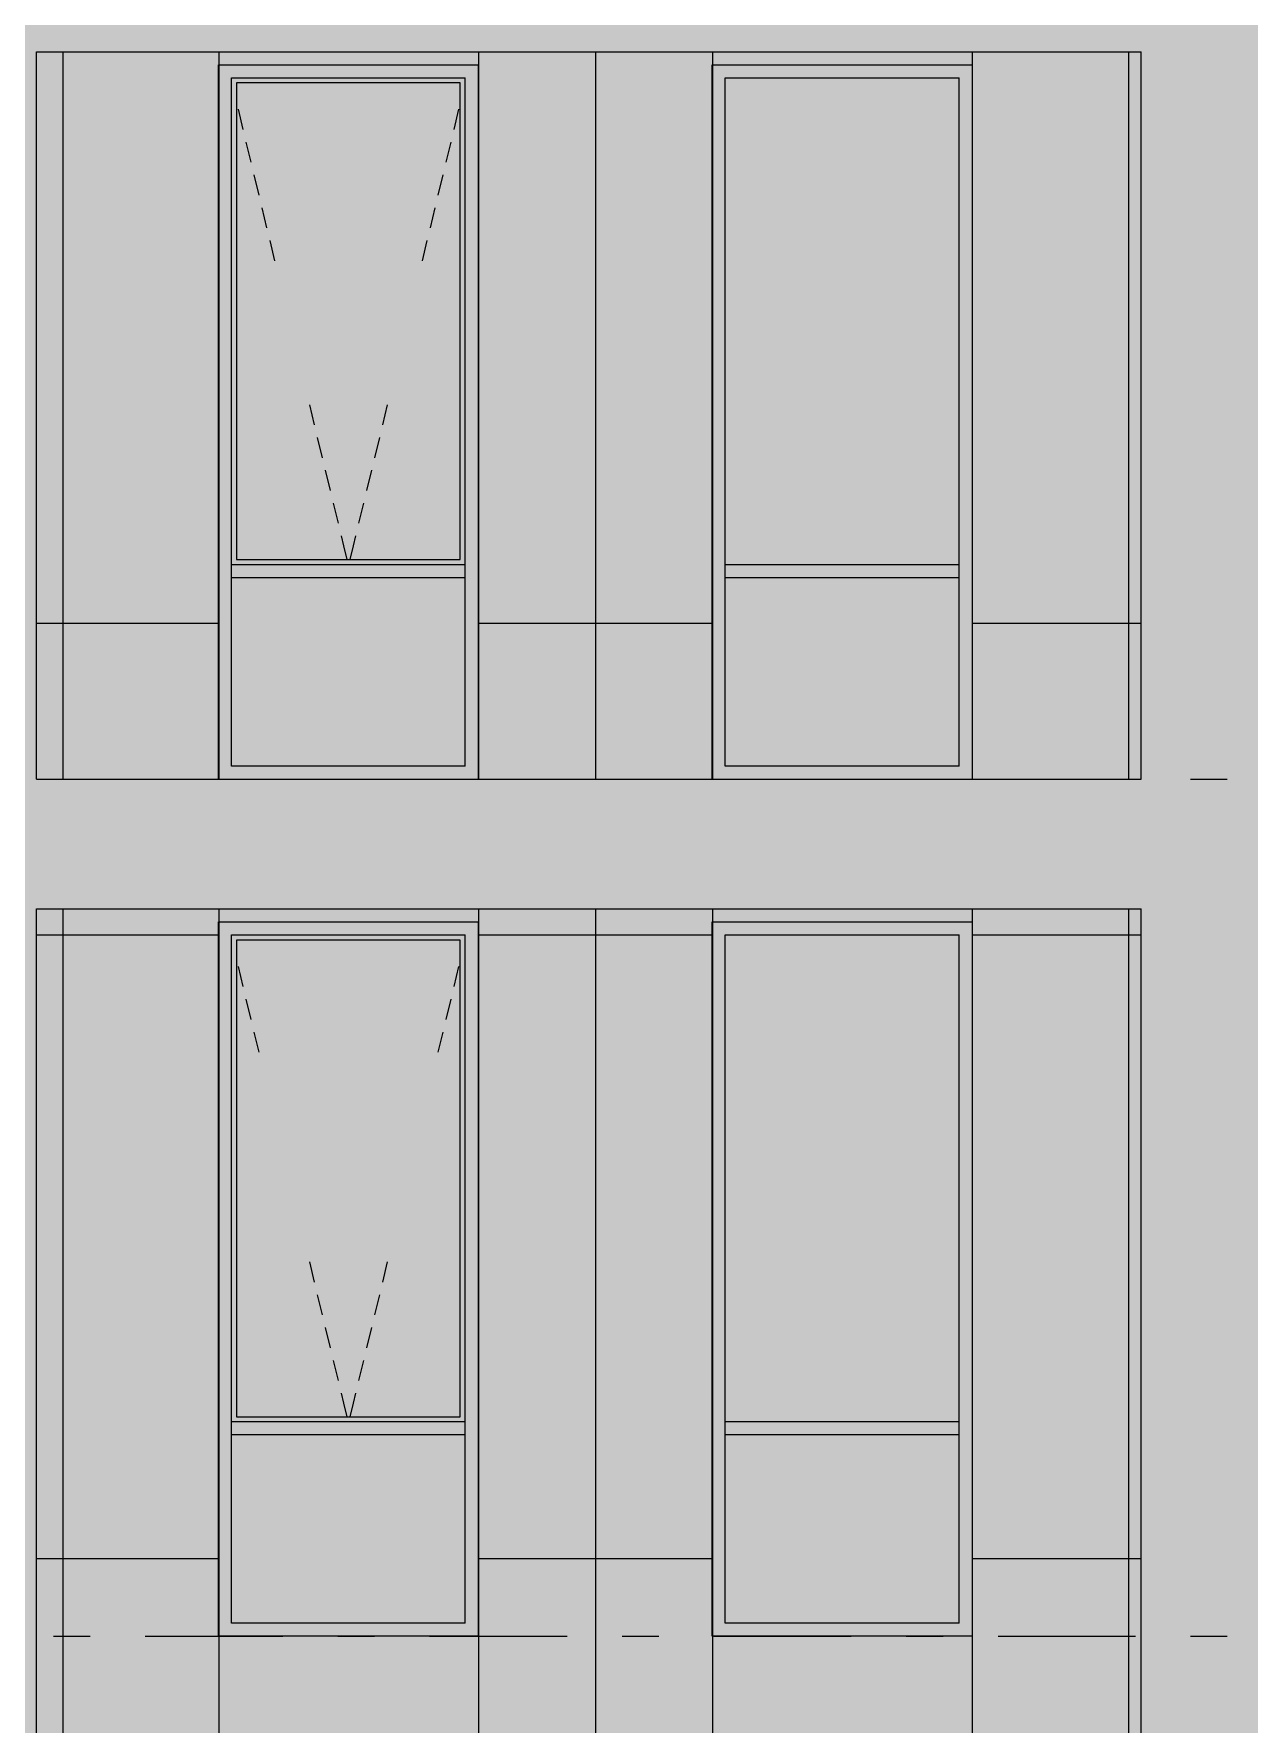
# Model space of a CAD drawing. Header units: millimetres. Extents: x 1499747 to 4341325, y -28481 to 441852.
# Drawn here: x 4118552 to 4123228, y 383590 to 390097 of the extents above; entities that cross this region are included whole.
import ezdxf

# ---------------------------------------------------------------- set-up
doc = ezdxf.new("R2010")
doc.units = ezdxf.units.MM
doc.header["$MEASUREMENT"] = 0
doc.layers.add('Чертеж и Рисунок', color=7, linetype='Continuous')

msp = doc.modelspace()

# ---------------------------------------------------------------- hatches: boundary and pattern name
at = {"layer": 'Чертеж и Рисунок', "linetype": 'Continuous', "lineweight": 0, "true_color": 0xbc9a89}
for points in [[(4118062.119673785, 399928.4114122438), (4118062.119673785, 374028.3718427994), (4118562.120437673, 374028.3718427994), (4118562.120437673, 399928.4114122438)], [(4123312.427695076, 399928.4114122438), (4122812.426931188, 399928.4114122438), (4122812.426931188, 374028.3718427994), (4123312.427695076, 374028.3718427994)], [(4118562.120437673, 390028.3962872438), (4122812.426931188, 390028.3962872438), (4122812.426931188, 390528.3970511327), (4118562.120437673, 390528.3970511327)], [(4118562.120437673, 387228.392009466), (4118562.120437673, 386728.3912455771), (4122812.426931188, 386728.3912455771), (4122812.426931188, 387228.392009466)]]:
    msp.add_hatch(color=33, dxfattribs=at).paths.add_polyline_path(points)
at = {"layer": 'Чертеж и Рисунок', "linetype": 'Continuous', "lineweight": 0, "true_color": 0xffffff}
msp.add_hatch(color=7, dxfattribs=at).paths.add_polyline_path([(4118562.120437673, 387228.392009466), (4119262.121507118, 387228.392009466), (4119262.121507118, 389978.3962108549), (4120262.123034895, 389978.3962108549), (4120262.123034895, 387228.392009466), (4121162.424410354, 387228.392009466), (4121162.424410354, 389978.3962108549), (4122162.425938132, 389978.3962108549), (4122162.425938132, 387228.392009466), (4122812.426931188, 387228.392009466), (4122812.426931188, 390028.3962872438), (4118562.120437673, 390028.3962872438)])
at = {"layer": 'Чертеж и Рисунок', "linetype": 'Continuous', "lineweight": 0, "true_color": 0x2e2e2e}
for points in [[(4119262.121507118, 389628.3956761327), (4119312.121583506, 389628.3956761327), (4119312.121583506, 389928.396134466), (4119262.121507118, 389978.3962108549)], [(4119762.122271007, 389978.3962108549), (4119262.121507118, 389978.3962108549), (4119312.121583506, 389928.396134466), (4119762.122271007, 389928.396134466)], [(4119762.122271007, 389928.396134466), (4120212.122958506, 389928.396134466), (4120262.123034895, 389978.3962108549), (4119762.122271007, 389978.3962108549)], [(4120262.123034895, 389628.3956761327), (4120262.123034895, 389978.3962108549), (4120212.122958506, 389928.396134466), (4120212.122958506, 389628.3956761327)], [(4121162.424410354, 389628.3956761327), (4121212.424486743, 389628.3956761327), (4121212.424486743, 389928.396134466), (4121162.424410354, 389978.3962108549)], [(4121662.425174243, 389978.3962108549), (4121162.424410354, 389978.3962108549), (4121212.424486743, 389928.396134466), (4121662.425174243, 389928.396134466)], [(4121662.425174243, 389978.3962108549), (4121662.425174243, 389928.396134466), (4122112.425861743, 389928.396134466), (4122162.425938132, 389978.3962108549)], [(4122162.425938132, 389628.3956761327), (4122162.425938132, 389978.3962108549), (4122112.425861743, 389928.396134466), (4122112.425861743, 389628.3956761327)], [(4119262.121507118, 388228.3935372438), (4119312.121583506, 388228.3935372438), (4119312.121583506, 389628.3956761327), (4119262.121507118, 389628.3956761327)], [(4120262.123034895, 388228.3935372438), (4120262.123034895, 389628.3956761327), (4120212.122958506, 389628.3956761327), (4120212.122958506, 388228.3935372438)], [(4121162.424410354, 388228.3935372438), (4121212.424486743, 388228.3935372438), (4121212.424486743, 389628.3956761327), (4121162.424410354, 389628.3956761327)], [(4122162.425938132, 388228.3935372438), (4122162.425938132, 389628.3956761327), (4122112.425861743, 389628.3956761327), (4122112.425861743, 388228.3935372438)], [(4119262.121507118, 388028.3932316882), (4119312.121583506, 388028.3932316882), (4119312.121583506, 388228.3935372438), (4119262.121507118, 388228.3935372438)], [(4120262.123034895, 388028.3932316882), (4120262.123034895, 388228.3935372438), (4120212.122958506, 388228.3935372438), (4120212.122958506, 388028.3932316882)], [(4121162.424410354, 388028.3932316882), (4121212.424486743, 388028.3932316882), (4121212.424486743, 388228.3935372438), (4121162.424410354, 388228.3935372438)], [(4122162.425938132, 388028.3932316882), (4122162.425938132, 388228.3935372438), (4122112.425861743, 388228.3935372438), (4122112.425861743, 388028.3932316882)], [(4119312.121583506, 388003.3931934938), (4119762.122271007, 388003.3931934938), (4119762.122271007, 388053.3932698827), (4119312.121583506, 388053.3932698827)], [(4119762.122271007, 388003.3931934938), (4120212.122958506, 388003.3931934938), (4120212.122958506, 388053.3932698827), (4119762.122271007, 388053.3932698827)], [(4121212.424486743, 388003.3931934938), (4121662.425174243, 388003.3931934938), (4121662.425174243, 388053.3932698827), (4121212.424486743, 388053.3932698827)], [(4121662.425174243, 388053.3932698827), (4121662.425174243, 388003.3931934938), (4122112.425861743, 388003.3931934938), (4122112.425861743, 388053.3932698827)], [(4119262.121507118, 388028.3932316882), (4119262.121507118, 387228.392009466), (4119312.121583506, 387278.3920858549), (4119312.121583506, 388028.3932316882)], [(4120262.123034895, 388028.3932316882), (4120212.122958506, 388028.3932316882), (4120212.122958506, 387278.3920858549), (4120262.123034895, 387228.392009466)], [(4121162.424410354, 388028.3932316882), (4121162.424410354, 387228.392009466), (4121212.424486743, 387278.3920858549), (4121212.424486743, 388028.3932316882)], [(4122162.425938132, 388028.3932316882), (4122112.425861743, 388028.3932316882), (4122112.425861743, 387278.3920858549), (4122162.425938132, 387228.392009466)], [(4119762.122271007, 387228.392009466), (4119762.122271007, 387278.3920858549), (4119312.121583506, 387278.3920858549), (4119262.121507118, 387228.392009466)], [(4119762.122271007, 387228.392009466), (4120262.123034895, 387228.392009466), (4120212.122958506, 387278.3920858549), (4119762.122271007, 387278.3920858549)], [(4121662.425174243, 387228.392009466), (4121662.425174243, 387278.3920858549), (4121212.424486743, 387278.3920858549), (4121162.424410354, 387228.392009466)], [(4121662.425174243, 387228.392009466), (4122162.425938132, 387228.392009466), (4122112.425861743, 387278.3920858549), (4121662.425174243, 387278.3920858549)], [(4119262.121507118, 386328.390634466), (4119312.121583506, 386328.390634466), (4119312.121583506, 386628.3910927994), (4119262.121507118, 386678.3911691883)], [(4119762.122271007, 386678.3911691883), (4119262.121507118, 386678.3911691883), (4119312.121583506, 386628.3910927994), (4119762.122271007, 386628.3910927994)], [(4119762.122271007, 386628.3910927994), (4120212.122958506, 386628.3910927994), (4120262.123034895, 386678.3911691883), (4119762.122271007, 386678.3911691883)], [(4120262.123034895, 386328.390634466), (4120262.123034895, 386678.3911691883), (4120212.122958506, 386628.3910927994), (4120212.122958506, 386328.390634466)], [(4121162.424410354, 386328.390634466), (4121212.424486743, 386328.390634466), (4121212.424486743, 386628.3910927994), (4121162.424410354, 386678.3911691883)], [(4121662.425174243, 386678.3911691883), (4121162.424410354, 386678.3911691883), (4121212.424486743, 386628.3910927994), (4121662.425174243, 386628.3910927994)], [(4121662.425174243, 386678.3911691883), (4121662.425174243, 386628.3910927994), (4122112.425861743, 386628.3910927994), (4122162.425938132, 386678.3911691883)], [(4122162.425938132, 386328.390634466), (4122162.425938132, 386678.3911691883), (4122112.425861743, 386628.3910927994), (4122112.425861743, 386328.390634466)], [(4119262.121507118, 384928.3884955772), (4119312.121583506, 384928.3884955772), (4119312.121583506, 386328.390634466), (4119262.121507118, 386328.390634466)], [(4120262.123034895, 384928.3884955772), (4120262.123034895, 386328.390634466), (4120212.122958506, 386328.390634466), (4120212.122958506, 384928.3884955772)], [(4121162.424410354, 384928.3884955772), (4121212.424486743, 384928.3884955772), (4121212.424486743, 386328.390634466), (4121162.424410354, 386328.390634466)], [(4122162.425938132, 384928.3884955772), (4122162.425938132, 386328.390634466), (4122112.425861743, 386328.390634466), (4122112.425861743, 384928.3884955772)], [(4119262.121507118, 384728.3881900216), (4119312.121583506, 384728.3881900216), (4119312.121583506, 384928.3884955772), (4119262.121507118, 384928.3884955772)], [(4120262.123034895, 384728.3881900216), (4120262.123034895, 384928.3884955772), (4120212.122958506, 384928.3884955772), (4120212.122958506, 384728.3881900216)], [(4121162.424410354, 384728.3881900216), (4121212.424486743, 384728.3881900216), (4121212.424486743, 384928.3884955772), (4121162.424410354, 384928.3884955772)], [(4122162.425938132, 384728.3881900216), (4122162.425938132, 384928.3884955772), (4122112.425861743, 384928.3884955772), (4122112.425861743, 384728.3881900216)], [(4119262.121507118, 384728.3881900216), (4119262.121507118, 383928.3869677993), (4119312.121583506, 383978.3870441882), (4119312.121583506, 384728.3881900216)], [(4119312.121583506, 384703.3881518272), (4119762.122271007, 384703.3881518272), (4119762.122271007, 384753.388228216), (4119312.121583506, 384753.388228216)], [(4119762.122271007, 384753.388228216), (4119762.122271007, 384703.3881518272), (4120212.122958506, 384703.3881518272), (4120212.122958506, 384753.388228216)], [(4120262.123034895, 384728.3881900216), (4120212.122958506, 384728.3881900216), (4120212.122958506, 383978.3870441882), (4120262.123034895, 383928.3869677993)], [(4121162.424410354, 384728.3881900216), (4121162.424410354, 383928.3869677993), (4121212.424486743, 383978.3870441882), (4121212.424486743, 384728.3881900216)], [(4121212.424486743, 384703.3881518272), (4121662.425174243, 384703.3881518272), (4121662.425174243, 384753.388228216), (4121212.424486743, 384753.388228216)], [(4121662.425174243, 384753.388228216), (4121662.425174243, 384703.3881518272), (4122112.425861743, 384703.3881518272), (4122112.425861743, 384753.388228216)], [(4122162.425938132, 384728.3881900216), (4122112.425861743, 384728.3881900216), (4122112.425861743, 383978.3870441882), (4122162.425938132, 383928.3869677993)], [(4119762.122271007, 383928.3869677993), (4119762.122271007, 383978.3870441882), (4119312.121583506, 383978.3870441882), (4119262.121507118, 383928.3869677993)], [(4119762.122271007, 383978.3870441882), (4119762.122271007, 383928.3869677993), (4120262.123034895, 383928.3869677993), (4120212.122958506, 383978.3870441882)], [(4121662.425174243, 383928.3869677993), (4121662.425174243, 383978.3870441882), (4121212.424486743, 383978.3870441882), (4121162.424410354, 383928.3869677993)], [(4121662.425174243, 383928.3869677993), (4122162.425938132, 383928.3869677993), (4122112.425861743, 383978.3870441882), (4121662.425174243, 383978.3870441882)]]:
    msp.add_hatch(color=250, dxfattribs=at).paths.add_polyline_path(points)
at = {"layer": 'Чертеж и Рисунок', "linetype": 'Continuous', "lineweight": 0, "true_color": 0xf7fdff}
for points in [[(4119312.121583506, 388053.3932698827), (4119332.121614062, 388073.3933004382), (4119332.121614062, 389908.3961039105), (4119312.121583506, 389928.396134466)], [(4120212.122958506, 389928.396134466), (4119312.121583506, 389928.396134466), (4119332.121614062, 389908.3961039105), (4120192.122927951, 389908.3961039105)], [(4120192.122927951, 389908.3961039105), (4120192.122927951, 388073.3933004382), (4120212.122958506, 388053.3932698827), (4120212.122958506, 389928.396134466)], [(4119312.121583506, 388053.3932698827), (4120212.122958506, 388053.3932698827), (4120192.122927951, 388073.3933004382), (4119332.121614062, 388073.3933004382)], [(4119312.121583506, 384753.388228216), (4119332.121614062, 384773.3882587716), (4119332.121614062, 386608.3910622438), (4119312.121583506, 386628.3910927994)], [(4120212.122958506, 386628.3910927994), (4119312.121583506, 386628.3910927994), (4119332.121614062, 386608.3910622438), (4120192.122927951, 386608.3910622438)], [(4120192.122927951, 384773.3882587716), (4120212.122958506, 384753.388228216), (4120212.122958506, 386628.3910927994), (4120192.122927951, 386608.3910622438)], [(4119312.121583506, 384753.388228216), (4120212.122958506, 384753.388228216), (4120192.122927951, 384773.3882587716), (4119332.121614062, 384773.3882587716)]]:
    msp.add_hatch(color=7, dxfattribs=at).paths.add_polyline_path(points)
at = {"layer": 'Чертеж и Рисунок', "linetype": 'Continuous', "lineweight": 0, "true_color": 0x84adf9}
for points in [[(4121212.424486743, 388053.3932698827), (4122112.425861743, 388053.3932698827), (4122112.425861743, 389628.3956761327), (4122112.425861743, 389928.396134466), (4121212.424486743, 389928.396134466)], [(4119332.121614062, 388073.3933004382), (4120192.122927951, 388073.3933004382), (4120192.122927951, 389908.3961039105), (4119332.121614062, 389908.3961039105)], [(4119312.121583506, 388003.3931934938), (4119312.121583506, 387278.3920858549), (4120212.122958506, 387278.3920858549), (4120212.122958506, 388003.3931934938)], [(4121212.424486743, 388003.3931934938), (4121212.424486743, 387278.3920858549), (4122112.425861743, 387278.3920858549), (4122112.425861743, 388003.3931934938)], [(4119332.121614062, 384773.3882587716), (4120192.122927951, 384773.3882587716), (4120192.122927951, 386608.3910622438), (4119332.121614062, 386608.3910622438)], [(4121212.424486743, 384753.388228216), (4122112.425861743, 384753.388228216), (4122112.425861743, 384928.3884955772), (4122112.425861743, 386328.390634466), (4122112.425861743, 386628.3910927994), (4121212.424486743, 386628.3910927994)], [(4119312.121583506, 383978.3870441882), (4120212.122958506, 383978.3870441882), (4120212.122958506, 384703.3881518272), (4119312.121583506, 384703.3881518272)], [(4121212.424486743, 384703.3881518272), (4121212.424486743, 383978.3870441882), (4122112.425861743, 383978.3870441882), (4122112.425861743, 384703.3881518272)]]:
    msp.add_hatch(color=161, dxfattribs=at).paths.add_polyline_path(points)
at = {"layer": 'Чертеж и Рисунок', "linetype": 'Continuous', "lineweight": 0, "true_color": 0xffffff}
h = msp.add_hatch(color=7, dxfattribs=at)
h.paths.add_polyline_path([(4118562.120437673, 374028.3718427994), (4119262.121462414, 374028.3718427994), (4119262.121462414, 376778.3760307772), (4120262.12308854, 376778.3760307772), (4120262.12308854, 374028.3718427994), (4121162.424467873, 374028.3718427994), (4121162.424467873, 376778.3760307772), (4122162.425904753, 376778.3760307772), (4122162.425904753, 374028.3718427994), (4122812.427018508, 374028.3718427994), (4122812.427018508, 380128.3812322794), (4118562.82045573, 380128.3812322794), (4118562.82045573, 380628.381856097), (4119262.121462414, 380628.381856097), (4119262.121462414, 383378.3860440749), (4120262.12308854, 383378.3860440749), (4120262.12308854, 380628.381856097), (4121162.424467873, 380628.381856097), (4121162.424467873, 383378.3860440749), (4122162.425904753, 383378.3860440749), (4122162.425904753, 380628.381856097), (4122812.427018508, 380628.381856097), (4122812.427018508, 386728.3912455771), (4118562.120437673, 386728.3912455771)])
h.paths.add_polyline_path([(4120262.12308854, 383928.3869573685), (4119262.121462414, 383928.3869573685), (4119262.121462414, 386678.3911453463), (4120262.12308854, 386678.3911453463)], flags=0)
h.paths.add_polyline_path([(4120262.12308854, 377328.3769440708), (4119262.121462414, 377328.3769440708), (4119262.121462414, 380078.3811320486), (4120262.12308854, 380078.3811320486)], flags=0)
h.paths.add_polyline_path([(4122162.425904753, 383928.3869573685), (4121162.424467873, 383928.3869573685), (4121162.424467873, 386678.3911453463), (4122162.425904753, 386678.3911453463)], flags=0)
h.paths.add_polyline_path([(4122162.425904753, 377328.3769440708), (4121162.424467873, 377328.3769440708), (4121162.424467873, 380078.3811320486), (4122162.425904753, 380078.3811320486)], flags=0)

# ---------------------------------------------------------------- linework, layer by layer
at = {"layer": 'Чертеж и Рисунок', "color": 7, "linetype": 'Continuous', "lineweight": 5}
for points in [[(4118562.120437673, 387228.392009466), (4118562.120437673, 390028.3962872438)], [(4118562.120437673, 390028.3962872438), (4122812.426931188, 390028.3962872438)], [(4122812.426931188, 387228.392009466), (4122812.426931188, 390028.3962872438)], [(4119262.121507118, 389978.3962108549), (4120262.123034895, 389978.3962108549)], [(4119262.121507118, 387228.392009466), (4119262.121507118, 389978.3962108549)], [(4119312.121583506, 389628.3956761327), (4119312.121583506, 389928.396134466)], [(4119312.121583506, 389928.396134466), (4119762.122271007, 389928.396134466)], [(4119762.122271007, 389928.396134466), (4120212.122958506, 389928.396134466)], [(4120212.122958506, 389628.3956761327), (4120212.122958506, 389928.396134466)], [(4120262.123034895, 389978.3962108549), (4120262.123034895, 387228.392009466)], [(4121162.424410354, 387228.392009466), (4121162.424410354, 389978.3962108549)], [(4121162.424410354, 389978.3962108549), (4122162.425938132, 389978.3962108549)], [(4121212.424486743, 389628.3956761327), (4121212.424486743, 389928.396134466)], [(4121212.424486743, 389928.396134466), (4121662.425174243, 389928.396134466)], [(4121662.425174243, 389928.396134466), (4122112.425861743, 389928.396134466)], [(4122112.425861743, 389628.3956761327), (4122112.425861743, 389928.396134466)], [(4122162.425938132, 389978.3962108549), (4122162.425938132, 387228.392009466)], [(4119332.121614062, 389908.3961039105), (4119332.121614062, 388073.3933004382)], [(4120192.122927951, 389908.3961039105), (4119332.121614062, 389908.3961039105)], [(4120192.122927951, 388073.3933004382), (4120192.122927951, 389908.3961039105)], [(4119312.121583506, 388228.3935372438), (4119312.121583506, 389628.3956761327)], [(4120212.122958506, 388228.3935372438), (4120212.122958506, 389628.3956761327)], [(4121212.424486743, 388228.3935372438), (4121212.424486743, 389628.3956761327)], [(4122112.425861743, 388228.3935372438), (4122112.425861743, 389628.3956761327)], [(4119312.121583506, 388053.3932698827), (4119312.121583506, 388228.3935372438)], [(4120212.122958506, 388053.3932698827), (4120212.122958506, 388228.3935372438)], [(4121212.424486743, 388053.3932698827), (4121212.424486743, 388228.3935372438)], [(4122112.425861743, 388053.3932698827), (4122112.425861743, 388228.3935372438)], [(4119312.121583506, 388028.3932316882), (4119312.121583506, 388053.3932698827)], [(4119762.122271007, 388053.3932698827), (4119312.121583506, 388053.3932698827)], [(4119332.121614062, 388073.3933004382), (4120192.122927951, 388073.3933004382)], [(4120212.122958506, 388053.3932698827), (4119762.122271007, 388053.3932698827)], [(4120212.122958506, 388028.3932316882), (4120212.122958506, 388053.3932698827)], [(4121212.424486743, 388028.3932316882), (4121212.424486743, 388053.3932698827)], [(4121662.425174243, 388053.3932698827), (4121212.424486743, 388053.3932698827)], [(4122112.425861743, 388053.3932698827), (4121662.425174243, 388053.3932698827)], [(4122112.425861743, 388028.3932316882), (4122112.425861743, 388053.3932698827)], [(4119312.121583506, 388003.3931934938), (4119312.121583506, 388028.3932316882)], [(4119312.121583506, 387278.3920858549), (4119312.121583506, 388003.3931934938)], [(4119762.122271007, 388003.3931934938), (4119312.121583506, 388003.3931934938)], [(4120212.122958506, 388003.3931934938), (4119762.122271007, 388003.3931934938)], [(4120212.122958506, 388003.3931934938), (4120212.122958506, 388028.3932316882)], [(4120212.122958506, 387278.3920858549), (4120212.122958506, 388003.3931934938)], [(4121212.424486743, 388003.3931934938), (4121212.424486743, 388028.3932316882)], [(4121212.424486743, 387278.3920858549), (4121212.424486743, 388003.3931934938)], [(4121662.425174243, 388003.3931934938), (4121212.424486743, 388003.3931934938)], [(4122112.425861743, 388003.3931934938), (4121662.425174243, 388003.3931934938)], [(4122112.425861743, 388003.3931934938), (4122112.425861743, 388028.3932316882)], [(4122112.425861743, 387278.3920858549), (4122112.425861743, 388003.3931934938)], [(4119762.122271007, 387278.3920858549), (4119312.121583506, 387278.3920858549)], [(4120212.122958506, 387278.3920858549), (4119762.122271007, 387278.3920858549)], [(4121662.425174243, 387278.3920858549), (4121212.424486743, 387278.3920858549)], [(4122112.425861743, 387278.3920858549), (4121662.425174243, 387278.3920858549)], [(4118562.120437673, 387228.392009466), (4122812.426931188, 387228.392009466)], [(4118562.120437673, 374028.3718427994), (4118562.120437673, 386728.3912455771)], [(4118562.120437673, 386728.3912455771), (4122812.426931188, 386728.3912455771)], [(4119262.121507118, 383928.3869677993), (4119262.121507118, 386678.3911691883)], [(4119262.121507118, 386678.3911691883), (4120262.123034895, 386678.3911691883)], [(4120262.123034895, 386678.3911691883), (4120262.123034895, 383928.3869677993)], [(4121162.424410354, 383928.3869677993), (4121162.424410354, 386678.3911691883)], [(4121162.424410354, 386678.3911691883), (4122162.425938132, 386678.3911691883)], [(4122162.425938132, 386678.3911691883), (4122162.425938132, 383928.3869677993)], [(4122812.426931188, 380628.3819261327), (4122812.426931188, 386728.3912455771)], [(4119312.121583506, 386328.390634466), (4119312.121583506, 386628.3910927994)], [(4119312.121583506, 386628.3910927994), (4119762.122271007, 386628.3910927994)], [(4119332.121614062, 386608.3910622438), (4119332.121614062, 384773.3882587716)], [(4120192.122927951, 386608.3910622438), (4119332.121614062, 386608.3910622438)], [(4119762.122271007, 386628.3910927994), (4120212.122958506, 386628.3910927994)], [(4120192.122927951, 384773.3882587716), (4120192.122927951, 386608.3910622438)], [(4120212.122958506, 386328.390634466), (4120212.122958506, 386628.3910927994)], [(4121212.424486743, 386328.390634466), (4121212.424486743, 386628.3910927994)], [(4121212.424486743, 386628.3910927994), (4121662.425174243, 386628.3910927994)], [(4121662.425174243, 386628.3910927994), (4122112.425861743, 386628.3910927994)], [(4122112.425861743, 386328.390634466), (4122112.425861743, 386628.3910927994)], [(4119312.121583506, 384928.3884955772), (4119312.121583506, 386328.390634466)], [(4120212.122958506, 384928.3884955772), (4120212.122958506, 386328.390634466)], [(4121212.424486743, 384928.3884955772), (4121212.424486743, 386328.390634466)], [(4122112.425861743, 384928.3884955772), (4122112.425861743, 386328.390634466)], [(4119312.121583506, 384753.388228216), (4119312.121583506, 384928.3884955772)], [(4120212.122958506, 384753.388228216), (4120212.122958506, 384928.3884955772)], [(4121212.424486743, 384753.388228216), (4121212.424486743, 384928.3884955772)], [(4122112.425861743, 384753.388228216), (4122112.425861743, 384928.3884955772)], [(4119312.121583506, 384728.3881900216), (4119312.121583506, 384753.388228216)], [(4119762.122271007, 384753.388228216), (4119312.121583506, 384753.388228216)], [(4119312.121583506, 384703.3881518272), (4119312.121583506, 384728.3881900216)], [(4119332.121614062, 384773.3882587716), (4120192.122927951, 384773.3882587716)], [(4120212.122958506, 384753.388228216), (4119762.122271007, 384753.388228216)], [(4120212.122958506, 384728.3881900216), (4120212.122958506, 384753.388228216)], [(4120212.122958506, 384703.3881518272), (4120212.122958506, 384728.3881900216)], [(4121212.424486743, 384728.3881900216), (4121212.424486743, 384753.388228216)], [(4121662.425174243, 384753.388228216), (4121212.424486743, 384753.388228216)], [(4121212.424486743, 384703.3881518272), (4121212.424486743, 384728.3881900216)], [(4122112.425861743, 384753.388228216), (4121662.425174243, 384753.388228216)], [(4122112.425861743, 384728.3881900216), (4122112.425861743, 384753.388228216)], [(4122112.425861743, 384703.3881518272), (4122112.425861743, 384728.3881900216)], [(4119312.121583506, 383978.3870441882), (4119312.121583506, 384703.3881518272)], [(4119762.122271007, 384703.3881518272), (4119312.121583506, 384703.3881518272)], [(4120212.122958506, 384703.3881518272), (4119762.122271007, 384703.3881518272)], [(4120212.122958506, 383978.3870441882), (4120212.122958506, 384703.3881518272)], [(4121212.424486743, 383978.3870441882), (4121212.424486743, 384703.3881518272)], [(4121662.425174243, 384703.3881518272), (4121212.424486743, 384703.3881518272)], [(4122112.425861743, 384703.3881518272), (4121662.425174243, 384703.3881518272)], [(4122112.425861743, 383978.3870441882), (4122112.425861743, 384703.3881518272)], [(4119762.122271007, 383978.3870441882), (4119312.121583506, 383978.3870441882)], [(4120212.122958506, 383978.3870441882), (4119762.122271007, 383978.3870441882)], [(4121662.425174243, 383978.3870441882), (4121212.424486743, 383978.3870441882)], [(4122112.425861743, 383978.3870441882), (4121662.425174243, 383978.3870441882)], [(4120262.123034895, 383928.3869677993), (4119262.121507118, 383928.3869677993)], [(4122162.425938132, 383928.3869677993), (4121162.424410354, 383928.3869677993)]]:
    msp.add_lwpolyline(points, dxfattribs=at)
at = {"layer": 'Чертеж и Рисунок', "color": 253, "linetype": 'Continuous', "lineweight": 5, "true_color": 0xaaaaaa}
for points in [[(4118663.720592896, 390028.3962872438), (4118663.720592896, 387228.392009466)], [(4119263.321508951, 390028.3962872438), (4119263.321508951, 389978.3962108549)], [(4120262.723035812, 390028.3962872438), (4120262.723035812, 387228.392009466)], [(4120713.623724687, 390028.3962872438), (4120713.623724687, 387228.392009466)], [(4121163.324411729, 390028.3962872438), (4121163.324411729, 389978.3962108549)], [(4122162.72593859, 390028.3962872438), (4122162.72593859, 387228.392009466)], [(4122763.326856174, 390028.3962872438), (4122763.326856174, 387228.392009466)], [(4119263.321508951, 389978.3962108549), (4119263.321508951, 387228.392009466)], [(4121163.324411729, 389978.3962108549), (4121163.324411729, 387228.392009466)], [(4118562.120437673, 387828.1929258271), (4119262.121507118, 387828.1929258271)], [(4120262.123034895, 387828.1929258271), (4121161.92440959, 387828.1929258271)], [(4122162.425938132, 387828.1929258271), (4122812.426931188, 387828.1929258271)], [(4118663.720592896, 386728.3912455771), (4118663.720592896, 380628.3819261327)], [(4119263.321508951, 386728.3912455771), (4119263.321508951, 386678.3911691883)], [(4119263.321508951, 386678.3911691883), (4119263.321508951, 383928.3869677993)], [(4120262.723035812, 386728.3912455771), (4120262.723035812, 380628.3819261327)], [(4120713.623724687, 386728.3912455771), (4120713.623724687, 380628.3819261327)], [(4121163.324411729, 386728.3912455771), (4121163.324411729, 386678.3911691883)], [(4121163.324411729, 386678.3911691883), (4121163.324411729, 383928.3869677993)], [(4122162.72593859, 386728.3912455771), (4122162.72593859, 380628.3819261327)], [(4122763.326856174, 386728.3912455771), (4122763.326856174, 380628.3819261327)], [(4118562.120437673, 386628.1910924938), (4119262.121507118, 386628.1910924938)], [(4120262.123034895, 386628.1910924938), (4121161.92440959, 386628.1910924938)], [(4122162.425938132, 386628.1910924938), (4122812.426931188, 386628.1910924938)], [(4118562.120437673, 384228.1874258271), (4119262.121507118, 384228.1874258271)], [(4120262.123034895, 384228.1874258271), (4121161.92440959, 384228.1874258271)], [(4122162.425938132, 384228.1874258271), (4122812.426931188, 384228.1874258271)], [(4119263.321508951, 383928.3869677993), (4119263.321508951, 383378.3861275216)], [(4121163.324411729, 383928.3869677993), (4121163.324411729, 383378.3861275216)]]:
    msp.add_lwpolyline(points, dxfattribs=at)
at = {"layer": 'Чертеж и Рисунок', "color": 23, "linetype": 'Continuous', "lineweight": 5, "true_color": 0xbf8080}
for points in [[(4119337.721622618, 389807.0959491465), (4119356.421651187, 389729.2958302855)], [(4120186.622919548, 389807.0959491465), (4120167.922890979, 389729.2958302855)], [(4119368.221669215, 389680.6957560354), (4119386.921697784, 389602.8956371744)], [(4120156.122872951, 389680.6957560354), (4120137.422844382, 389602.8956371744)], [(4119398.721715813, 389554.2955629244), (4119417.421744382, 389476.595444216)], [(4120125.622826354, 389554.2955629244), (4120106.922797784, 389476.595444216)], [(4119429.221762409, 389427.995369966), (4119447.921790979, 389350.1952511049)], [(4120095.122779757, 389427.995369966), (4120076.422751187, 389350.1952511049)], [(4119459.721809007, 389301.5951768549), (4119478.421837576, 389223.7950579938)], [(4120064.622733159, 389301.5951768549), (4120045.92270459, 389223.7950579938)], [(4119612.222041993, 388669.6942114522), (4119631.022070715, 388591.9940927438)], [(4119912.122500174, 388669.6942114522), (4119893.322471451, 388591.9940927438)], [(4119642.72208859, 388543.3940184938), (4119661.522117312, 388465.5938996327)], [(4119881.622453576, 388543.3940184938), (4119862.822424854, 388465.5938996327)], [(4119673.222135187, 388416.9938253827), (4119692.02216391, 388339.1937065216)], [(4119851.122406979, 388416.9938253827), (4119832.322378257, 388339.1937065216)], [(4119703.722181784, 388290.5936322716), (4119722.522210507, 388212.8935135632)], [(4119820.622360382, 388290.5936322716), (4119801.822331659, 388212.8935135632)], [(4119734.222228382, 388164.2934393132), (4119743.422242437, 388126.1933811049)], [(4119743.422242437, 388126.1933811049), (4119756.12226184, 388073.3933004382)], [(4119780.922299729, 388126.1933811049), (4119768.222280326, 388073.3933004382)], [(4119790.122313784, 388164.2934393132), (4119780.922299729, 388126.1933811049)], [(4119337.721622618, 386507.0909074799), (4119356.421651187, 386429.2907886188)], [(4120186.622919548, 386507.0909074799), (4120167.922890979, 386429.2907886188)], [(4119368.221669215, 386380.6907143688), (4119386.921697784, 386302.8905955077)], [(4120156.122872951, 386380.6907143688), (4120137.422844382, 386302.8905955077)], [(4119398.721715813, 386254.2905212577), (4119417.421744382, 386176.5904025494)], [(4120125.622826354, 386254.2905212577), (4120106.922797784, 386176.5904025494)], [(4119612.222041993, 385369.6891697855), (4119631.022070715, 385291.9890510772)], [(4119912.122500174, 385369.6891697855), (4119893.322471451, 385291.9890510772)], [(4119642.72208859, 385243.3889768271), (4119661.522117312, 385165.588857966)], [(4119881.622453576, 385243.3889768271), (4119862.822424854, 385165.588857966)], [(4119673.222135187, 385116.988783716), (4119692.02216391, 385039.1886648549)], [(4119851.122406979, 385116.988783716), (4119832.322378257, 385039.1886648549)], [(4119703.722181784, 384990.588590605), (4119722.522210507, 384912.8884718966)], [(4119820.622360382, 384990.588590605), (4119801.822331659, 384912.8884718966)], [(4119734.222228382, 384864.2883976466), (4119743.422242437, 384826.1883394382)], [(4119790.122313784, 384864.2883976466), (4119780.922299729, 384826.1883394382)], [(4119743.422242437, 384826.1883394382), (4119756.12226184, 384773.3882587716)], [(4119780.922299729, 384826.1883394382), (4119768.222280326, 384773.3882587716)]]:
    msp.add_lwpolyline(points, dxfattribs=at)
at = {"layer": 'Чертеж и Рисунок', "color": 1, "linetype": 'Continuous', "lineweight": 0}
for points in [[(4118628.220538659, 387228.392009466), (4118769.320754229, 387228.392009466)], [(4118981.021077659, 387228.392009466), (4119510.121886007, 387228.392009466)], [(4119721.822209437, 387228.392009466), (4119862.922425007, 387228.392009466)], [(4120074.622748437, 387228.392009466), (4120603.723556784, 387228.392009466)], [(4120815.423880215, 387228.392009466), (4120956.524095785, 387228.392009466)], [(4121168.224419215, 387228.392009466), (4121697.425227715, 387228.392009466)], [(4121909.025550993, 387228.392009466), (4122050.125766562, 387228.392009466)], [(4122261.826089993, 387228.392009466), (4122791.026898493, 387228.392009466)], [(4123002.627221771, 387228.392009466), (4123143.72743734, 387228.392009466)], [(4118628.220538659, 383928.3869677993), (4118769.320754229, 383928.3869677993)], [(4118981.021077659, 383928.3869677993), (4119510.121886007, 383928.3869677993)], [(4119721.822209437, 383928.3869677993), (4119862.922425007, 383928.3869677993)], [(4120074.622748437, 383928.3869677993), (4120603.723556784, 383928.3869677993)], [(4120815.423880215, 383928.3869677993), (4120956.524095785, 383928.3869677993)], [(4121168.224419215, 383928.3869677993), (4121697.425227715, 383928.3869677993)], [(4121909.025550993, 383928.3869677993), (4122050.125766562, 383928.3869677993)], [(4122261.826089993, 383928.3869677993), (4122791.026898493, 383928.3869677993)], [(4123002.627221771, 383928.3869677993), (4123143.72743734, 383928.3869677993)]]:
    msp.add_lwpolyline(points, dxfattribs=at)

doc.saveas('drawing.dxf')
